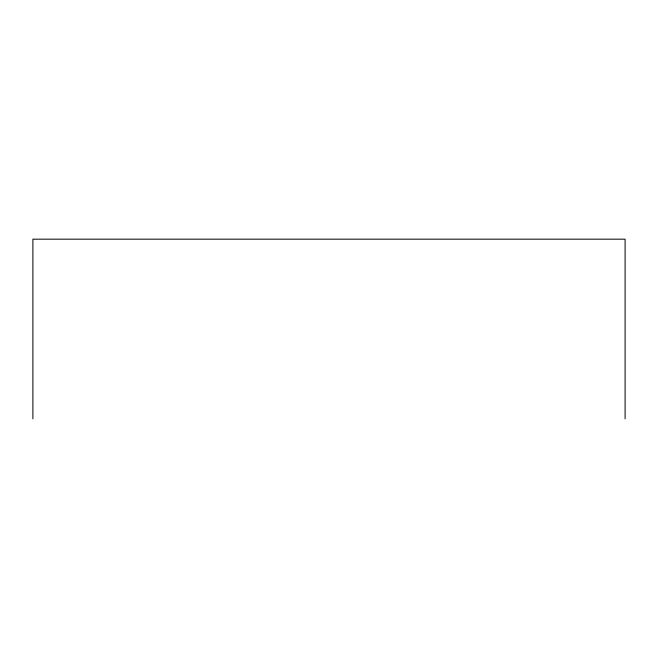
<?xml version="1.0" encoding="UTF-8"?>
<svg xmlns="http://www.w3.org/2000/svg" width="658" height="658" viewBox="0 0 658 658"><rect width="100%" height="100%" fill="white"/><g stroke="black" fill="none" stroke-linecap="round" stroke-linejoin="round"><path stroke-width="0.99" d="M625.1 418.825L625.1 239.175L32.9 239.175L32.9 418.825"/></g></svg>
